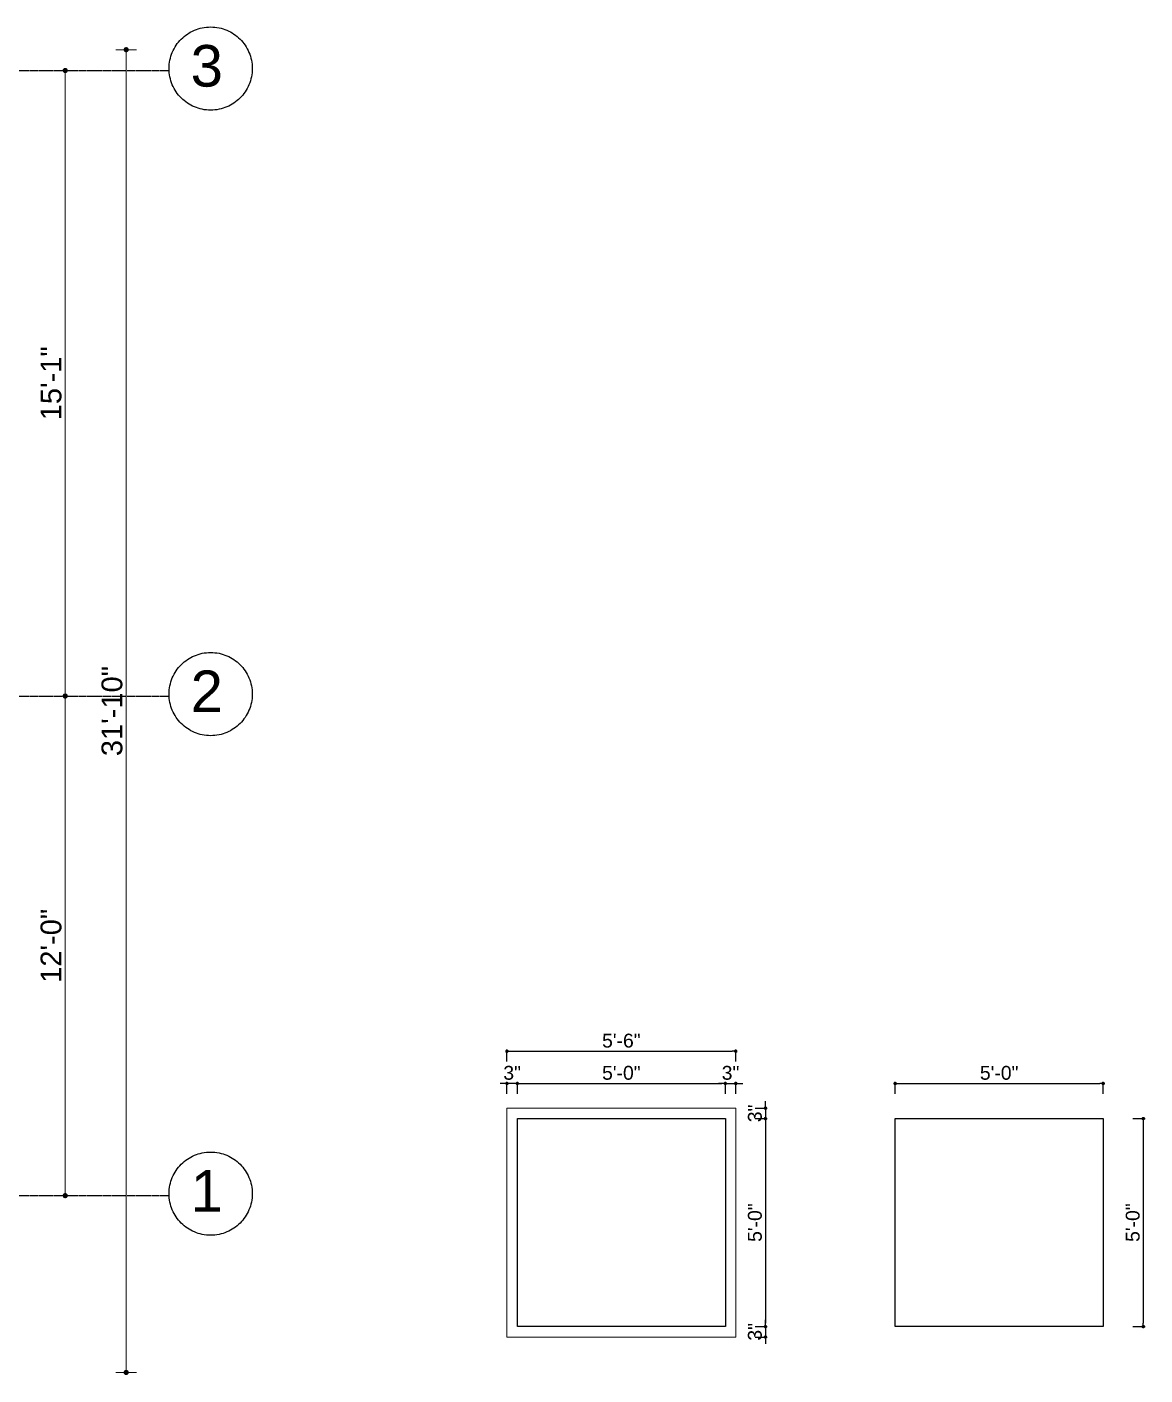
# Model space of a CAD drawing. Header units: inches. Extents: x 115570 to 265311, y 61168 to 314550.
# Drawn here: x 194696.4 to 195018.9, y 88364.7 to 88753.5 of the extents above; entities that cross this region are included whole.
import ezdxf

# ---------------------------------------------------------------- set-up
doc = ezdxf.new("R2010")
doc.units = ezdxf.units.IN
doc.header["$MEASUREMENT"] = 0
doc.linetypes.add('ACAD_ISO08W100', pattern=[36, 24, -3, 6, -3])
doc.layers.get('0').update_dxf_attribs({"lineweight": 25})
doc.layers.add('0 dimension lines', color=4, linetype='Continuous', lineweight=18)
doc.layers.add('Trench', color=6, linetype='Continuous', lineweight=20)
doc.layers.add('0_center line', color=4, linetype='ACAD_ISO08W100', transparency=0.5)
doc.styles.add('arial.', font='arial.ttf')
doc.styles.get("Standard").update_dxf_attribs({"font": 'arial.ttf'})
doc.dimstyles.new('boundary wall dimension line', dxfattribs={"dimscale": 0, "dimtxt": 4, "dimasz": 1, "dimexe": 0.5, "dimexo": 3, "dimgap": 1, "dimtad": 1, "dimdec": 0, "dimrnd": 0.25, "dimzin": 3, "dimdsep": 46, "dimlunit": 4, "dimtxsty": 'arial.', "dimblk": 'DOT', "dimcen": 3, "dimdle": 6, "dimclrd": 4, "dimclre": 256, "dimclrt": 7, "dimazin": 0, "dimtfac": 1, "dimtdec": 0, "dimtix": 1, "dimtmove": 2, "dimatfit": 3, "dimfxl": 3, "dimfxlon": 1, "dimtolj": 1, "dimtzin": 0, "dimlwd": -1, "dimlwe": -1, "dimarcsym": 0})
doc.dimstyles.new('d50_Text size double', dxfattribs={"dimscale": 0, "dimtxt": 6, "dimasz": 1.5, "dimexe": 3, "dimexo": 3, "dimgap": 1, "dimtad": 1, "dimdec": 0, "dimrnd": 0.25, "dimzin": 3, "dimdsep": 46, "dimlunit": 4, "dimtxsty": 'arial.', "dimblk": 'DOT', "dimcen": 4, "dimdle": 6, "dimclrd": 256, "dimclre": 256, "dimclrt": 7, "dimazin": 0, "dimtfac": 1, "dimtdec": 0, "dimtix": 1, "dimtmove": 2, "dimatfit": 3, "dimfxl": 3, "dimfxlon": 1, "dimtolj": 1, "dimtzin": 0, "dimlwd": -1, "dimlwe": -1, "dimarcsym": 0})

# ---------------------------------------------------------------- blocks, each defined once
blk = doc.blocks.new('_Dot')
at = {"color": 0, "linetype": 'ByBlock', "lineweight": -2}
blk.add_line((-0.5, 0), (-1, 0), dxfattribs=at)
at = {"color": 0, "linetype": 'ByBlock', "const_width": 0.5}
blk.add_lwpolyline([(-0.25, 0, 1), (0.25, 0, 1)], format="xyb", close=True, dxfattribs=at)
blk = doc.blocks.new('*D1136')
at = {"layer": '0 dimension lines', "transparency": 16777216}
for p, q in [((194704.45, 88560.55), (194710.45, 88560.55)), ((194707.45, 88417.94), (194707.45, 88559.05)), ((194704.45, 88416.44), (194710.45, 88416.44))]:
    blk.add_line(p, q, dxfattribs=at)
at = {"layer": 'Defpoints', "color": 0, "transparency": 16777216}
for p in [(194679.59, 88560.55), (194707.45, 88560.55), (194679.59, 88416.44)]:
    blk.add_point(p, dxfattribs=at)
at = {"layer": '0 dimension lines', "transparency": 16777216, "xscale": 1.5, "yscale": 1.5, "zscale": 1.5}
for p, rotation in [((194707.45, 88560.55), 90), ((194707.45, 88416.44), 270)]:
    blk.add_blockref('_Dot', p, dxfattribs=dict(at, rotation=rotation))
at = {"layer": '0 dimension lines', "color": 7, "lineweight": 15, "transparency": 16777216, "insert": (194703.39, 88488.5), "char_height": 6, "attachment_point": 5, "rotation": 90, "style": 'arial.'}
blk.add_mtext('\\A1;12\'-0"', dxfattribs=at)
blk = doc.blocks.new('*D1137')
at = {"layer": '0 dimension lines', "transparency": 16777216}
for p, q in [((194704.45, 88740.98), (194710.45, 88740.98)), ((194707.45, 88562.05), (194707.45, 88739.48)), ((194704.45, 88560.55), (194710.45, 88560.55))]:
    blk.add_line(p, q, dxfattribs=at)
at = {"layer": 'Defpoints', "color": 0, "transparency": 16777216}
for p in [(194673.59, 88740.98), (194707.45, 88740.98), (194679.59, 88560.55)]:
    blk.add_point(p, dxfattribs=at)
at = {"layer": '0 dimension lines', "transparency": 16777216, "xscale": 1.5, "yscale": 1.5, "zscale": 1.5}
for p, rotation in [((194707.45, 88740.98), 90), ((194707.45, 88560.55), 270)]:
    blk.add_blockref('_Dot', p, dxfattribs=dict(at, rotation=rotation))
at = {"layer": '0 dimension lines', "color": 7, "lineweight": 15, "transparency": 16777216, "insert": (194703.39, 88650.76), "char_height": 6, "attachment_point": 5, "rotation": 90, "style": 'arial.'}
blk.add_mtext('\\A1;15\'-1"', dxfattribs=at)
blk = doc.blocks.new('*D1138')
at = {"layer": '0 dimension lines', "transparency": 16777216}
for p, q in [((194722.04, 88746.98), (194728.04, 88746.98)), ((194725.04, 88366.94), (194725.04, 88745.48)), ((194722.04, 88365.44), (194728.04, 88365.44))]:
    blk.add_line(p, q, dxfattribs=at)
at = {"layer": 'Defpoints', "color": 0, "transparency": 16777216}
for p in [(194670.59, 88746.98), (194725.04, 88746.98), (194676.59, 88365.44)]:
    blk.add_point(p, dxfattribs=at)
at = {"layer": '0 dimension lines', "transparency": 16777216, "xscale": 1.5, "yscale": 1.5, "zscale": 1.5}
for p, rotation in [((194725.04, 88746.98), 90), ((194725.04, 88365.44), 270)]:
    blk.add_blockref('_Dot', p, dxfattribs=dict(at, rotation=rotation))
at = {"layer": '0 dimension lines', "color": 7, "lineweight": 15, "transparency": 16777216, "insert": (194720.97, 88556.21), "char_height": 6, "attachment_point": 5, "rotation": 90, "style": 'arial.'}
blk.add_mtext('\\A1;31\'-10"', dxfattribs=at)
blk = doc.blocks.new('*D1211')
at = {"transparency": 16777216}
for p, q in [((194837.88, 88445.79), (194837.88, 88449.29)), ((194897.88, 88445.79), (194897.88, 88449.29))]:
    blk.add_line(p, q, dxfattribs=at)
at = {"color": 4, "transparency": 16777216}
blk.add_line((194838.88, 88448.79), (194896.88, 88448.79), dxfattribs=at)
at = {"layer": 'Defpoints', "color": 0, "transparency": 16777216}
for p in [(194897.88, 88448.79), (194837.88, 88438.66), (194897.88, 88438.66)]:
    blk.add_point(p, dxfattribs=at)
at = {"color": 4, "transparency": 16777216, "rotation": 180}
blk.add_blockref('_Dot', (194837.88, 88448.79), dxfattribs=at)
at = {"color": 4, "transparency": 16777216}
blk.add_blockref('_Dot', (194897.88, 88448.79), dxfattribs=at)
at = {"color": 7, "transparency": 16777216, "insert": (194867.88, 88451.84), "char_height": 4, "attachment_point": 5, "style": 'arial.'}
blk.add_mtext('\\A1;5\'-0"', dxfattribs=at)
blk = doc.blocks.new('*D1212')
at = {"transparency": 16777216}
for p, q in [((194834.88, 88455.09), (194834.88, 88458.59)), ((194900.88, 88455.09), (194900.88, 88458.59))]:
    blk.add_line(p, q, dxfattribs=at)
at = {"color": 4, "transparency": 16777216}
blk.add_line((194835.88, 88458.09), (194899.88, 88458.09), dxfattribs=at)
at = {"layer": 'Defpoints', "color": 0, "transparency": 16777216}
for p in [(194900.88, 88458.09), (194834.88, 88441.66), (194900.88, 88441.66)]:
    blk.add_point(p, dxfattribs=at)
at = {"color": 4, "transparency": 16777216, "rotation": 180}
blk.add_blockref('_Dot', (194834.88, 88458.09), dxfattribs=at)
at = {"color": 4, "transparency": 16777216}
blk.add_blockref('_Dot', (194900.88, 88458.09), dxfattribs=at)
at = {"color": 7, "transparency": 16777216, "insert": (194867.88, 88461.13), "char_height": 4, "attachment_point": 5, "style": 'arial.'}
blk.add_mtext('\\A1;5\'-6"', dxfattribs=at)
blk = doc.blocks.new('*D1213')
at = {"color": 4, "transparency": 16777216}
for p, q in [((194833.88, 88448.79), (194832.88, 88448.79)), ((194837.88, 88448.79), (194834.88, 88448.79)), ((194838.88, 88448.79), (194839.88, 88448.79))]:
    blk.add_line(p, q, dxfattribs=at)
at = {"transparency": 16777216}
for p, q in [((194834.88, 88445.79), (194834.88, 88449.29)), ((194837.88, 88445.79), (194837.88, 88449.29))]:
    blk.add_line(p, q, dxfattribs=at)
at = {"layer": 'Defpoints', "color": 0, "transparency": 16777216}
for p in [(194834.88, 88448.79), (194834.88, 88441.66), (194837.88, 88438.66)]:
    blk.add_point(p, dxfattribs=at)
at = {"color": 4, "transparency": 16777216}
blk.add_blockref('_Dot', (194834.88, 88448.79), dxfattribs=at)
at = {"color": 4, "transparency": 16777216, "rotation": 180}
blk.add_blockref('_Dot', (194837.88, 88448.79), dxfattribs=at)
at = {"color": 7, "transparency": 16777216, "insert": (194836.38, 88451.84), "char_height": 4, "attachment_point": 5, "style": 'arial.'}
blk.add_mtext('\\A1;3"', dxfattribs=at)
blk = doc.blocks.new('*D1214')
at = {"color": 4, "transparency": 16777216}
for p, q in [((194896.88, 88448.79), (194895.88, 88448.79)), ((194897.88, 88448.79), (194900.88, 88448.79)), ((194901.88, 88448.79), (194902.88, 88448.79))]:
    blk.add_line(p, q, dxfattribs=at)
at = {"transparency": 16777216}
for p, q in [((194897.88, 88445.79), (194897.88, 88449.29)), ((194900.88, 88445.79), (194900.88, 88449.29))]:
    blk.add_line(p, q, dxfattribs=at)
at = {"layer": 'Defpoints', "color": 0, "transparency": 16777216}
for p in [(194900.88, 88448.79), (194897.88, 88438.66), (194900.88, 88441.66)]:
    blk.add_point(p, dxfattribs=at)
at = {"color": 4, "transparency": 16777216}
blk.add_blockref('_Dot', (194897.88, 88448.79), dxfattribs=at)
at = {"color": 4, "transparency": 16777216, "rotation": 180}
blk.add_blockref('_Dot', (194900.88, 88448.79), dxfattribs=at)
at = {"color": 7, "transparency": 16777216, "insert": (194899.38, 88451.84), "char_height": 4, "attachment_point": 5, "style": 'arial.'}
blk.add_mtext('\\A1;3"', dxfattribs=at)
blk = doc.blocks.new('*D1215')
at = {"color": 4, "transparency": 16777216}
for p, q in [((194909.45, 88442.66), (194909.45, 88443.66)), ((194909.45, 88441.66), (194909.45, 88438.66)), ((194909.45, 88437.66), (194909.45, 88436.66))]:
    blk.add_line(p, q, dxfattribs=at)
at = {"transparency": 16777216}
for p, q in [((194906.45, 88441.66), (194909.95, 88441.66)), ((194906.45, 88438.66), (194909.95, 88438.66))]:
    blk.add_line(p, q, dxfattribs=at)
at = {"layer": 'Defpoints', "color": 0, "transparency": 16777216}
for p in [(194897.88, 88438.66), (194900.88, 88441.66), (194909.45, 88438.66)]:
    blk.add_point(p, dxfattribs=at)
at = {"color": 4, "transparency": 16777216}
for p, rotation in [((194909.45, 88441.66), 270), ((194909.45, 88438.66), 90)]:
    blk.add_blockref('_Dot', p, dxfattribs=dict(at, rotation=rotation))
at = {"color": 7, "transparency": 16777216, "insert": (194906.41, 88440.16), "char_height": 4, "attachment_point": 5, "rotation": 90, "style": 'arial.'}
blk.add_mtext('\\A1;3"', dxfattribs=at)
blk = doc.blocks.new('*D1216')
at = {"transparency": 16777216}
for p, q in [((194906.45, 88438.66), (194909.95, 88438.66)), ((194906.45, 88378.66), (194909.95, 88378.66))]:
    blk.add_line(p, q, dxfattribs=at)
at = {"color": 4, "transparency": 16777216}
blk.add_line((194909.45, 88437.66), (194909.45, 88379.66), dxfattribs=at)
at = {"layer": 'Defpoints', "color": 0, "transparency": 16777216}
for p in [(194897.88, 88438.66), (194897.88, 88378.66), (194909.45, 88378.66)]:
    blk.add_point(p, dxfattribs=at)
at = {"color": 4, "transparency": 16777216}
for p, rotation in [((194909.45, 88438.66), 90), ((194909.45, 88378.66), 270)]:
    blk.add_blockref('_Dot', p, dxfattribs=dict(at, rotation=rotation))
at = {"color": 7, "transparency": 16777216, "insert": (194906.41, 88408.66), "char_height": 4, "attachment_point": 5, "rotation": 90, "style": 'arial.'}
blk.add_mtext('\\A1;5\'-0"', dxfattribs=at)
blk = doc.blocks.new('*D1217')
at = {"color": 4, "transparency": 16777216}
for p, q in [((194909.45, 88379.66), (194909.45, 88380.66)), ((194909.45, 88378.66), (194909.45, 88375.66)), ((194909.45, 88374.66), (194909.45, 88373.66))]:
    blk.add_line(p, q, dxfattribs=at)
at = {"transparency": 16777216}
for p, q in [((194906.45, 88378.66), (194909.95, 88378.66)), ((194906.45, 88375.66), (194909.95, 88375.66))]:
    blk.add_line(p, q, dxfattribs=at)
at = {"layer": 'Defpoints', "color": 0, "transparency": 16777216}
for p in [(194897.88, 88378.66), (194900.88, 88375.66), (194909.45, 88375.66)]:
    blk.add_point(p, dxfattribs=at)
at = {"color": 4, "transparency": 16777216}
for p, rotation in [((194909.45, 88378.66), 270), ((194909.45, 88375.66), 90)]:
    blk.add_blockref('_Dot', p, dxfattribs=dict(at, rotation=rotation))
at = {"color": 7, "transparency": 16777216, "insert": (194906.41, 88377.16), "char_height": 4, "attachment_point": 5, "rotation": 90, "style": 'arial.'}
blk.add_mtext('\\A1;3"', dxfattribs=at)
blk = doc.blocks.new('*D1218')
at = {"transparency": 16777216}
for p, q in [((194946.87, 88445.79), (194946.87, 88449.29)), ((195006.87, 88445.79), (195006.87, 88449.29))]:
    blk.add_line(p, q, dxfattribs=at)
at = {"color": 4, "transparency": 16777216}
blk.add_line((194947.87, 88448.79), (195005.87, 88448.79), dxfattribs=at)
at = {"layer": 'Defpoints', "color": 0, "transparency": 16777216}
for p in [(195006.87, 88448.79), (194946.87, 88438.66), (195006.87, 88438.66)]:
    blk.add_point(p, dxfattribs=at)
at = {"color": 4, "transparency": 16777216, "rotation": 180}
blk.add_blockref('_Dot', (194946.87, 88448.79), dxfattribs=at)
at = {"color": 4, "transparency": 16777216}
blk.add_blockref('_Dot', (195006.87, 88448.79), dxfattribs=at)
at = {"color": 7, "transparency": 16777216, "insert": (194976.87, 88451.84), "char_height": 4, "attachment_point": 5, "style": 'arial.'}
blk.add_mtext('\\A1;5\'-0"', dxfattribs=at)
blk = doc.blocks.new('*D1219')
at = {"transparency": 16777216}
for p, q in [((195015.45, 88438.66), (195018.95, 88438.66)), ((195015.45, 88378.66), (195018.95, 88378.66))]:
    blk.add_line(p, q, dxfattribs=at)
at = {"color": 4, "transparency": 16777216}
blk.add_line((195018.45, 88437.66), (195018.45, 88379.66), dxfattribs=at)
at = {"layer": 'Defpoints', "color": 0, "transparency": 16777216}
for p in [(195006.87, 88438.66), (195006.87, 88378.66), (195018.45, 88378.66)]:
    blk.add_point(p, dxfattribs=at)
at = {"color": 4, "transparency": 16777216}
for p, rotation in [((195018.45, 88438.66), 90), ((195018.45, 88378.66), 270)]:
    blk.add_blockref('_Dot', p, dxfattribs=dict(at, rotation=rotation))
at = {"color": 7, "transparency": 16777216, "insert": (195015.41, 88408.66), "char_height": 4, "attachment_point": 5, "rotation": 90, "style": 'arial.'}
blk.add_mtext('\\A1;5\'-0"', dxfattribs=at)

msp = doc.modelspace()

# ---------------------------------------------------------------- linework, layer by layer
at = {"color": 5}
for points in [[(194837.88, 88438.66), (194897.88, 88438.66), (194897.88, 88378.66), (194837.88, 88378.66)], [(194946.87, 88438.66), (195006.87, 88438.66), (195006.87, 88378.66), (194946.87, 88378.66)]]:
    msp.add_lwpolyline(points, close=True, dxfattribs=at)
at = {"layer": '0_center line', "ltscale": 0.01, "transparency": 33554559}
for p, q in [((194076.74, 88740.98), (194737.43, 88740.98)), ((194076.74, 88560.55), (194737.43, 88560.55)), ((194076.74, 88416.44), (194737.43, 88416.44))]:
    msp.add_line(p, q, dxfattribs=at)
at = {"layer": '0_center line', "ltscale": 100, "transparency": 33554687}
for centre in [(194749.41, 88741.54), (194749.41, 88561.11), (194749.41, 88417.01)]:
    msp.add_circle(centre, 12, dxfattribs=at)
at = {"layer": 'Trench', "transparency": 33554687}
msp.add_lwpolyline([(194834.88, 88441.66), (194900.88, 88441.66), (194900.88, 88375.66), (194834.88, 88375.66)], close=True, dxfattribs=at)

# ---------------------------------------------------------------- texts
at = {"layer": '0_center line', "ltscale": 100, "transparency": 33554687}
for s, p in [('3', (194743.62, 88736.34)), ('2', (194743.62, 88555.92)), ('1', (194743.62, 88411.81))]:
    msp.add_text(s, height=12, rotation=359.9287, dxfattribs=at).set_placement(p)

# ---------------------------------------------------------------- dimensions: what is measured, and where the dimension line sits
at = {"color": 5}
for base, p1, p2, picture, middle in [((194900.88, 88458.09), (194834.88, 88441.66), (194900.88, 88441.66), '*D1212', (194867.88, 88461.13)), ((194834.88, 88448.79), (194837.88, 88438.66), (194834.88, 88441.66), '*D1213', (194836.38, 88451.84)), ((194897.88, 88448.79), (194837.88, 88438.66), (194897.88, 88438.66), '*D1211', (194867.88, 88451.84)), ((194900.88, 88448.79), (194897.88, 88438.66), (194900.88, 88441.66), '*D1214', (194899.38, 88451.84)), ((195006.87, 88448.79), (194946.87, 88438.66), (195006.87, 88438.66), '*D1218', (194976.87, 88451.84))]:
    dim = msp.add_linear_dim(base=base, p1=p1, p2=p2, dimstyle='boundary wall dimension line', override={"dimscale": 1}, dxfattribs=at)
    dim.commit()
    dim.dimension.update_dxf_attribs({"geometry": picture, "text_midpoint": middle})
for base, p1, p2, picture, middle in [((194909.45, 88438.66), (194900.88, 88441.66), (194897.88, 88438.66), '*D1215', (194906.41, 88440.16)), ((194909.45, 88378.66), (194897.88, 88438.66), (194897.88, 88378.66), '*D1216', (194906.41, 88408.66)), ((195018.45, 88378.66), (195006.87, 88438.66), (195006.87, 88378.66), '*D1219', (195015.41, 88408.66)), ((194909.45, 88375.66), (194897.88, 88378.66), (194900.88, 88375.66), '*D1217', (194906.41, 88377.16))]:
    dim = msp.add_linear_dim(base=base, p1=p1, p2=p2, angle=90, dimstyle='boundary wall dimension line', override={"dimscale": 1}, dxfattribs=at)
    dim.commit()
    dim.dimension.update_dxf_attribs({"geometry": picture, "text_midpoint": middle})
at = {"layer": '0 dimension lines', "lineweight": 15}
for base, p1, p2, picture, middle in [((194725.04, 88746.98), (194676.59, 88365.44), (194670.59, 88746.98), '*D1138', (194720.97, 88556.21)), ((194707.45, 88740.98), (194679.59, 88560.55), (194673.59, 88740.98), '*D1137', (194703.39, 88650.76)), ((194707.45, 88560.55), (194679.59, 88416.44), (194679.59, 88560.55), '*D1136', (194703.39, 88488.5))]:
    dim = msp.add_linear_dim(base=base, p1=p1, p2=p2, angle=90, dimstyle='d50_Text size double', override={"dimscale": 1}, dxfattribs=at)
    dim.commit()
    dim.dimension.update_dxf_attribs({"geometry": picture, "text_midpoint": middle})

doc.saveas('drawing.dxf')
